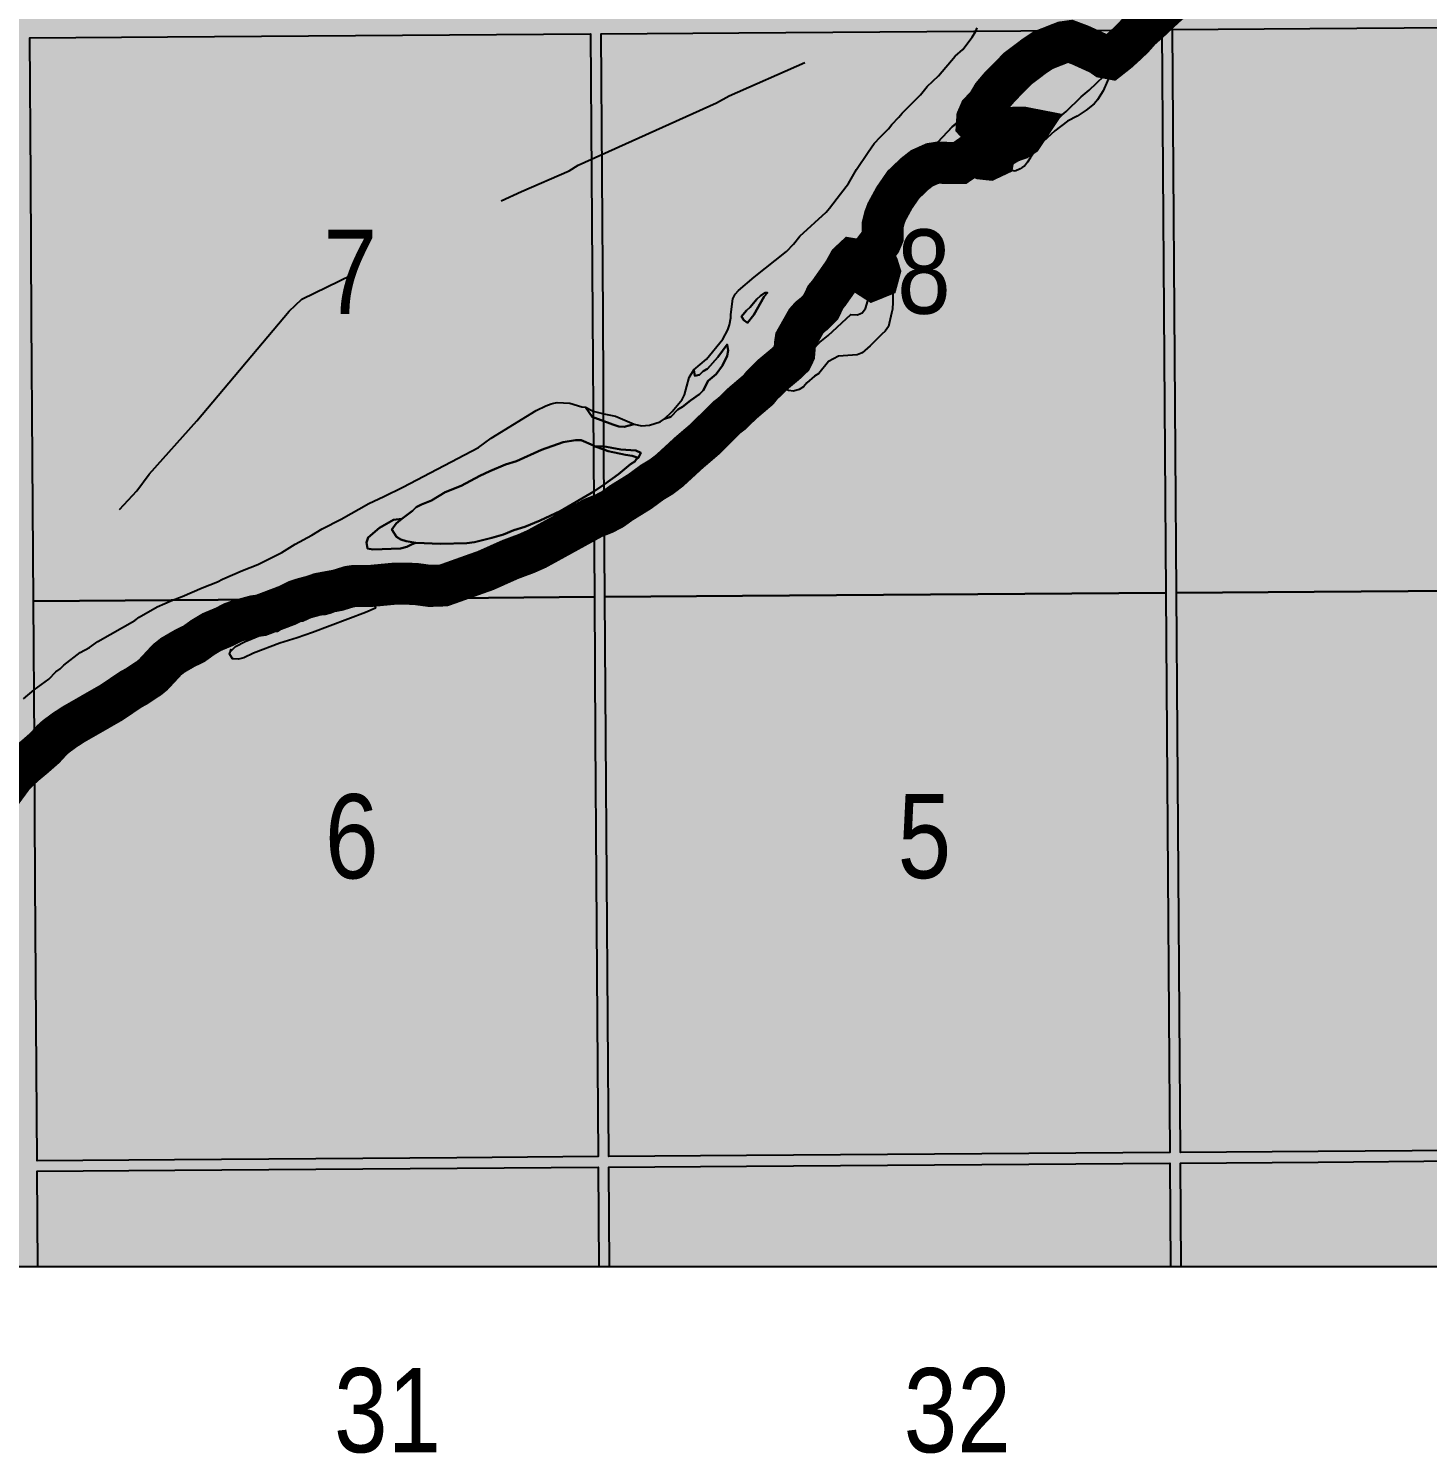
# Model space of a CAD drawing. Extents: x 403018 to 417191, y 6033193 to 6042673.
# Drawn here: x 415715.3 to 415848.3, y 6035948 to 6036083.5 of the extents above; entities that cross this region are included whole.
import ezdxf

# ---------------------------------------------------------------- set-up
doc = ezdxf.new("R2010")
doc.units = 0
doc.header["$LTSCALE"] = 5
doc.linetypes.add('BORDER2', pattern=[22.225, 6.35, -3.175, 6.35, -3.175, 0, -3.175])
doc.linetypes.add('DASHED2', pattern=[9.525, 6.35, -3.175])
doc.layers.add('AS-COUNTY', color=7, linetype='BORDER2', lineweight=60, true_color=0xcc33ff)
for name, color, linetype in [('Quarters', 8, 'Continuous'), ('RoadSeg', 57, 'DASHED2'), ('T-WATER', 160, 'Continuous')]:
    doc.layers.add(name, color=color, linetype=linetype)
doc.layers.add('ROUTE-MAP-BACKGROUND-H', color=7, linetype='Continuous', true_color=0xf0ebff)
doc.styles.add('120', font='ARIALN.TTF', dxfattribs={"height": 13})

msp = doc.modelspace()

# ---------------------------------------------------------------- hatches: boundary and pattern name
at = {"layer": 'ROUTE-MAP-BACKGROUND-H'}
h = msp.add_hatch(color=256, dxfattribs=at)
h.dxf.hatch_style = 1
h.paths.add_polyline_path([(412923.423, 6037807.465), (416092.9, 6037807.465), (416092.9, 6035965.758), (412923.423, 6035965.758)])

# ---------------------------------------------------------------- linework, layer by layer
at = {"layer": 'AS-COUNTY', "const_width": 4, "flags": 128}
for points in [[(415619.627, 6035965.758), (415619.656, 6035965.909), (415620.124, 6035966.788), (415620.505, 6035967.762), (415621.03, 6035968.495), (415621.368, 6035968.968), (415621.383, 6035968.991), (415622.147, 6035970.188), (415622.169, 6035970.222), (415622.313, 6035970.488), (415622.651, 6035971.103), (415623.025, 6035971.66), (415623.623, 6035972.26), (415623.714, 6035972.477), (415625.162, 6035974.487), (415625.517, 6035974.98), (415625.845, 6035975.331), (415626.245, 6035975.792), (415626.415, 6035975.992), (415626.516, 6035976.111), (415627.608, 6035977.218), (415627.911, 6035977.597), (415628.733, 6035978.864), (415629.345, 6035979.654), (415630.146, 6035980.921), (415631.096, 6035982.053), (415631.466, 6035982.398), (415631.868, 6035982.673), (415632.233, 6035983.033), (415633.809, 6035984.877), (415633.813, 6035984.883), (415634.47, 6035985.707), (415635.15, 6035986.397), (415635.548, 6035986.693), (415637.378, 6035987.686), (415638.988, 6035988.207), (415640.902, 6035989.065), (415641.42, 6035989.228), (415643.19, 6035989.603), (415644.578, 6035989.632), (415645.627, 6035989.573), (415647.5, 6035989.393), (415647.886, 6035989.378), (415648.784, 6035989.342), (415648.795, 6035989.342), (415649.986, 6035989.201), (415651.768, 6035988.879), (415652.82, 6035988.524), (415654.542, 6035987.524), (415654.965, 6035987.237), (415655.727, 6035986.598), (415658.146, 6035984.854), (415660.667, 6035983.29), (415661.675, 6035982.652), (415662.022, 6035982.432), (415662.781, 6035981.809), (415663.225, 6035981.541), (415663.716, 6035981.34), (415665.269, 6035980.842), (415665.873, 6035980.76), (415666.442, 6035980.86), (415667.063, 6035981.583), (415667.489, 6035981.872), (415667.851, 6035982.204), (415668.168, 6035982.596), (415668.454, 6035983.696), (415669.448, 6035984.818), (415669.854, 6035985.114), (415671.203, 6035985.809), (415672.003, 6035986.392), (415673.468, 6035987.037), (415674.799, 6035987.766), (415677.651, 6035989.194), (415679.832, 6035989.762), (415681, 6035989.995), (415684.298, 6035990.786), (415684.627, 6035990.903), (415684.819, 6035990.971), (415685.282, 6035991.216), (415685.693, 6035991.508), (415686.039, 6035991.868), (415686.854, 6035992.418), (415687.233, 6035992.749), (415687.585, 6035993.057), (415688.126, 6035993.427), (415689.652, 6035994.47), (415689.718, 6035994.509), (415690.524, 6035994.983), (415691.466, 6035995.402), (415692.268, 6035995.998), (415692.985, 6035996.623), (415695.036, 6035998.053), (415695.827, 6035998.685), (415697.058, 6035999.489), (415697.833, 6036000.163), (415699.176, 6036000.965), (415700.8, 6036002.191), (415700.801, 6036002.192), (415704.492, 6036004.653), (415705.277, 6036005.299), (415705.426, 6036005.4), (415707.329, 6036006.683), (415708.514, 6036007.584), (415711.012, 6036009.253), (415711.792, 6036009.728), (415712.389, 6036010.521), (415712.517, 6036010.656), (415712.719, 6036010.868), (415713.882, 6036012.459), (415714.849, 6036013.397), (415715.848, 6036014.231), (415716.827, 6036015.085), (415717.502, 6036015.827), (415717.874, 6036016.16), (415718.654, 6036016.74), (415719.5, 6036017.298), (415723.181, 6036019.408), (415725.05, 6036020.673), (415725.497, 6036020.907), (415726.736, 6036021.723), (415727.134, 6036022.044), (415728.455, 6036023.469), (415729.009, 6036023.906), (415730.111, 6036024.545), (415731.039, 6036025.001), (415731.855, 6036025.592), (415732.72, 6036026.111), (415733.848, 6036026.58), (415734.71, 6036027.015), (415735.2, 6036027.193), (415736.761, 6036027.618), (415737.396, 6036027.7), (415739.924, 6036028.659), (415740.841, 6036029.115), (415741.221, 6036029.242), (415742.257, 6036029.52), (415742.968, 6036029.763), (415744.702, 6036030.082), (415745.778, 6036030.417), (415746.272, 6036030.489), (415747.738, 6036030.484), (415750.06, 6036030.705), (415750.721, 6036030.72), (415752.081, 6036030.681), (415753.454, 6036030.496), (415754.285, 6036030.525), (415754.765, 6036030.541), (415758.761, 6036031.965), (415761.113, 6036033.016), (415762.627, 6036033.579), (415763.625, 6036034.022), (415768.97, 6036036.959), (415769.048, 6036036.991), (415770.05, 6036037.386), (415770.831, 6036037.798), (415771.645, 6036038.382), (415773.406, 6036039.471), (415774.605, 6036040.353), (415775.452, 6036040.86), (415776.255, 6036041.472), (415778.098, 6036043.165), (415779.598, 6036044.446), (415781.717, 6036046.547), (415782.142, 6036046.862), (415783.197, 6036047.879), (415784.696, 6036049.153), (415785.009, 6036049.551), (415786.045, 6036050.571), (415787.348, 6036051.659), (415787.886, 6036052.172), (415788.109, 6036052.62), (415788.116, 6036052.703), (415788.178, 6036053.509), (415788.236, 6036053.894), (415789.236, 6036055.666), (415789.583, 6036056.06), (415789.981, 6036056.372), (415790.644, 6036057.039), (415791.086, 6036057.973), (415791.404, 6036058.35), (415792.807, 6036060.345), (415793.292, 6036061.226), (415793.658, 6036061.568), (415794.043, 6036061.502), (415794.373, 6036061.156), (415794.697, 6036060.797), (415795.189, 6036059.909), (415795.551, 6036059.671), (415795.599, 6036059.64), (415796.064, 6036059.827), (415796.181, 6036060.261), (415796.214, 6036060.385), (415796.066, 6036060.861), (415795.823, 6036061.34), (415795.692, 6036061.822), (415795.662, 6036062.377), (415796.306, 6036063.221), (415796.376, 6036063.381), (415796.511, 6036063.701), (415796.528, 6036064.872), (415796.695, 6036065.536), (415796.898, 6036066.07), (415797.636, 6036067.422), (415798.486, 6036068.652), (415799.552, 6036069.667), (415800.236, 6036070.206), (415801.234, 6036070.654), (415801.753, 6036070.737), (415803.847, 6036070.711), (415804.56, 6036071.194), (415805.039, 6036071.527), (415805.976, 6036071.13), (415806.605, 6036071.062), (415807.064, 6036071.278), (415807.164, 6036071.86), (415807.457, 6036072.249), (415808.019, 6036072.351), (415808.602, 6036072.703), (415809.414, 6036072.985), (415809.83, 6036073.255), (415810.314, 6036073.982), (415809.857, 6036074.071), (415809.194, 6036074.069), (415807.255, 6036073.97), (415805.903, 6036074.081), (415805.805, 6036074.121), (415805.548, 6036074.397), (415805.479, 6036074.471), (415805.512, 6036074.965), (415805.759, 6036075.535), (415806.449, 6036076.263), (415806.96, 6036077.137), (415807.628, 6036077.926), (415809.367, 6036079.695), (415810.943, 6036080.885), (415811.79, 6036081.446), (415813.714, 6036082.204), (415814.334, 6036082.289), (415815.333, 6036081.914), (415816.768, 6036081.262), (415817.234, 6036081.043), (415817.643, 6036080.754), (415817.981, 6036080.691), (415818.124, 6036080.664), (415818.9, 6036081.275), (415819.624, 6036081.932), (415820.345, 6036082.615), (415821.016, 6036083.377), (415822.148, 6036084.389), (415823.057, 6036085.248), (415823.67, 6036085.809), (415823.937, 6036086.028), (415824.054, 6036086.16), (415825.375, 6036087.431), (415826.518, 6036088.411), (415827.137, 6036089.151), (415828.265, 6036090.136), (415829.319, 6036091.182), (415830.495, 6036092.107), (415831.571, 6036093.194), (415832.543, 6036094.313), (415834.279, 6036096.044), (415834.704, 6036096.846), (415834.755, 6036096.941), (415835.317, 6036097.733), (415835.65, 6036098.101), (415836.102, 6036098.473), (415836.418, 6036098.733), (415837.437, 6036099.788), (415838.034, 6036100.627), (415840.98, 6036103.939), (415841.665, 6036104.599), (415841.903, 6036105.038), (415841.917, 6036105.244), (415841.937, 6036105.535), (415841.453, 6036108.666), (415841.417, 6036110.465), (415841.467, 6036110.977), (415841.853, 6036113.033), (415842.236, 6036114.622), (415842.401, 6036115.163), (415843.06, 6036116.606), (415843.623, 6036117.434), (415844.11, 6036118.325), (415845.829, 6036120.819), (415846.829, 6036121.911), (415847.446, 6036122.681), (415848.114, 6036123.375), (415848.986, 6036124.594), (415849.651, 6036125.306), (415850.262, 6036126.13), (415851.149, 6036127.282), (415851.515, 6036127.62), (415852.142, 6036128.387), (415853.58, 6036129.744), (415853.937, 6036130.055), (415854.368, 6036130.309), (415854.86, 6036130.455), (415855.067, 6036130.438), (415855.995, 6036130.232), (415857.029, 6036129.826), (415858.555, 6036129.33), (415859.583, 6036128.911), (415859.862, 6036128.992), (415860.876, 6036129.627), (415862.03, 6036130.568), (415862.819, 6036131.138), (415863.111, 6036131.533), (415863.368, 6036131.721), (415865.64, 6036134.695), (415867.751, 6036137.952), (415867.944, 6036138.25), (415868.27, 6036139.355), (415869.212, 6036141.168), (415869.625, 6036142.107), (415870.34, 6036143.415), (415870.496, 6036143.932), (415870.894, 6036144.912), (415871.358, 6036145.797), (415871.767, 6036146.735), (415872.306, 6036147.58), (415872.629, 6036148.559), (415872.887, 6036148.997), (415873.267, 6036149.954), (415874.172, 6036151.78), (415874.656, 6036152.656), (415875.588, 6036153.773), (415876.115, 6036154.595), (415876.869, 6036155.549), (415877.863, 6036156.952), (415879.456, 6036158.682), (415880.046, 6036159.452), (415880.404, 6036159.755), (415881.346, 6036160.811), (415882.494, 6036161.675), (415883.2, 6036162.34), (415884.315, 6036163.239), (415885.882, 6036164.372), (415886.395, 6036164.871), (415887.189, 6036165.901), (415888.05, 6036166.912), (415888.429, 6036167.23), (415889.445, 6036168.237), (415890.948, 6036169.454), (415891.658, 6036170.1), (415893.02, 6036171.447), (415894.577, 6036172.596), (415895.812, 6036173.416), (415896.705, 6036174.162), (415897.318, 6036174.621), (415898.186, 6036175.096), (415898.905, 6036175.715), (415899.695, 6036176.276), (415901.777, 6036177.578), (415902.234, 6036177.809), (415903.011, 6036178.394), (415904.18, 6036179.06), (415906.166, 6036180.618), (415907.434, 6036181.405), (415908.115, 6036182.173), (415908.98, 6036182.66), (415909.743, 6036183.264), (415911.002, 6036183.895), (415912.31, 6036184.721), (415913.486, 6036185.597), (415913.969, 6036185.801), (415914.83, 6036186.305), (415916.433, 6036187.397), (415917.843, 6036188.052), (415919.713, 6036189.601), (415920.575, 6036190.09), (415921.06, 6036190.301), (415921.884, 6036190.841), (415923.16, 6036191.579), (415924.437, 6036191.933), (415924.765, 6036192.022), (415926.173, 6036192.643), (415927.051, 6036192.957), (415927.66, 6036193.212), (415929.254, 6036193.589), (415930.878, 6036194.288), (415931.878, 6036194.742), (415933.718, 6036195.285), (415935.292, 6036195.666), (415936.324, 6036195.978), (415936.793, 6036196.204), (415937.598, 6036196.815), (415938.093, 6036196.99), (415938.533, 6036197.219), (415938.928, 6036197.509), (415939.384, 6036197.724), (415940.445, 6036198.025), (415941.935, 6036198.57), (415943.546, 6036198.93), (415945.717, 6036199.541), (415949.214, 6036200.76), (415951.832, 6036201.518), (415953.858, 6036202.197), (415956.781, 6036203.299), (415958.286, 6036203.683), (415959.492, 6036203.935), (415960.866, 6036204.032), (415961.407, 6036204.156), (415963.41, 6036204.786), (415965.267, 6036205.694), (415966.127, 6036206.229), (415967.058, 6036206.675), (415968.036, 6036207.006), (415969.719, 6036207.419), (415972.311, 6036208.284), (415973.342, 6036208.528), (415975.129, 6036208.78), (415976.692, 6036209.315), (415978.82, 6036209.906), (415979.82, 6036210.333), (415984.738, 6036211.403), (415985.034, 6036211.499), (415986.036, 6036211.842), (415988.252, 6036212.379), (415989.634, 6036212.746), (415993.017, 6036214.094), (415994.407, 6036214.795), (415995.01, 6036215.158), (415995.711, 6036215.562), (415996.734, 6036215.913), (415997.59, 6036216.398), (415999.848, 6036217.511), (416000.682, 6036218.031), (416001.454, 6036218.623), (416003.124, 6036219.66), (416003.583, 6036219.858), (416003.77, 6036219.992), (416005.501, 6036221.353), (416007.657, 6036222.608), (416008.653, 6036222.975), (416010.013, 6036223.651), (416012.407, 6036224.368), (416013.59, 6036224.764), (416014.69, 6036225.025), (416015.684, 6036225.42), (416016.189, 6036225.56), (416018.905, 6036226.179), (416020.632, 6036226.437), (416022.803, 6036226.998), (416023.85, 6036227.321), (416026.16, 6036227.798), (416026.696, 6036227.954), (416027.169, 6036228.167), (416028.8, 6036228.572), (416030.876, 6036229.18), (416034.077, 6036229.933), (416034.756, 6036230.02), (416035.788, 6036230.289), (416037.303, 6036230.831), (416038.795, 6036231.23), (416039.158, 6036231.254), (416039.176, 6036231.258), (416040.161, 6036231.399), (416041.842, 6036231.672), (416044.155, 6036231.922), (416045.413, 6036231.98), (416046.689, 6036231.972), (416049.35, 6036232.099), (416051.857, 6036231.796), (416056.95, 6036231.767), (416058.778, 6036231.615), (416060.636, 6036231.221), (416062.798, 6036230.577), (416066.66, 6036229.102), (416067.311, 6036228.838), (416068.69, 6036228.135), (416069.971, 6036227.416), (416071.213, 6036226.634), (416072.18, 6036226.198), (416072.657, 6036225.885), (416073.009, 6036225.655), (416073.382, 6036225.305), (416074.279, 6036224.791), (416074.805, 6036224.543), (416079.274, 6036222.797), (416081.455, 6036222.069), (416083.761, 6036221.538), (416086.475, 6036221.357), (416087.114, 6036221.381), (416088.309, 6036221.55), (416088.918, 6036221.449), (416090.514, 6036220.826), (416090.946, 6036220.702), (416091.352, 6036220.422), (416092.272, 6036219.296), (416092.9, 6036218.715)], [(416092.9, 6036218.715), (416092.272, 6036219.296), (416091.352, 6036220.422), (416090.946, 6036220.702), (416090.514, 6036220.826), (416088.918, 6036221.449), (416088.309, 6036221.55), (416087.114, 6036221.381), (416086.475, 6036221.357), (416083.761, 6036221.538), (416081.455, 6036222.069), (416079.274, 6036222.797), (416074.805, 6036224.543), (416074.279, 6036224.791), (416073.382, 6036225.305), (416073.009, 6036225.655), (416072.657, 6036225.885), (416072.18, 6036226.198), (416071.213, 6036226.634), (416069.971, 6036227.416), (416068.69, 6036228.135), (416067.311, 6036228.838), (416066.66, 6036229.102), (416062.798, 6036230.577), (416060.636, 6036231.221), (416058.778, 6036231.615), (416056.95, 6036231.767), (416051.857, 6036231.796), (416049.35, 6036232.099), (416046.689, 6036231.972), (416045.413, 6036231.98), (416044.155, 6036231.922), (416041.842, 6036231.672), (416040.161, 6036231.399), (416039.176, 6036231.258), (416039.158, 6036231.254), (416038.795, 6036231.23), (416037.303, 6036230.831), (416035.788, 6036230.289), (416034.756, 6036230.02), (416034.077, 6036229.933), (416030.876, 6036229.18), (416028.8, 6036228.572), (416027.169, 6036228.167), (416026.696, 6036227.954), (416026.16, 6036227.798), (416023.85, 6036227.321), (416022.803, 6036226.998), (416020.632, 6036226.437), (416018.905, 6036226.179), (416016.189, 6036225.56), (416015.684, 6036225.42), (416014.69, 6036225.025), (416013.59, 6036224.764), (416012.407, 6036224.368), (416010.013, 6036223.651), (416008.653, 6036222.975), (416007.657, 6036222.608), (416005.501, 6036221.353), (416003.77, 6036219.992), (416003.583, 6036219.858), (416003.124, 6036219.66), (416001.454, 6036218.623), (416000.682, 6036218.031), (415999.848, 6036217.511), (415997.59, 6036216.398), (415996.734, 6036215.913), (415995.711, 6036215.562), (415995.01, 6036215.158), (415994.407, 6036214.795), (415993.017, 6036214.094), (415989.634, 6036212.746), (415988.252, 6036212.379), (415986.036, 6036211.842), (415985.034, 6036211.499), (415984.738, 6036211.403), (415979.82, 6036210.333), (415978.82, 6036209.906), (415976.692, 6036209.315), (415975.129, 6036208.78), (415973.342, 6036208.528), (415972.311, 6036208.284), (415969.719, 6036207.419), (415968.036, 6036207.006), (415967.058, 6036206.675), (415966.127, 6036206.229), (415965.267, 6036205.694), (415963.41, 6036204.786), (415961.407, 6036204.156), (415960.866, 6036204.032), (415959.492, 6036203.935), (415958.286, 6036203.683), (415956.781, 6036203.299), (415953.858, 6036202.197), (415951.832, 6036201.518), (415949.214, 6036200.76), (415945.717, 6036199.541), (415943.546, 6036198.93), (415941.935, 6036198.57), (415940.445, 6036198.025), (415939.384, 6036197.724), (415938.928, 6036197.509), (415938.533, 6036197.219), (415938.093, 6036196.99), (415937.598, 6036196.815), (415936.793, 6036196.204), (415936.324, 6036195.978), (415935.292, 6036195.666), (415933.718, 6036195.285), (415931.878, 6036194.742), (415930.878, 6036194.288), (415929.254, 6036193.589), (415927.66, 6036193.212), (415927.051, 6036192.957), (415926.173, 6036192.643), (415924.765, 6036192.022), (415924.437, 6036191.933), (415923.16, 6036191.579), (415921.884, 6036190.841), (415921.06, 6036190.301), (415920.575, 6036190.09), (415919.713, 6036189.601), (415917.843, 6036188.052), (415916.433, 6036187.397), (415914.83, 6036186.305), (415913.969, 6036185.801), (415913.486, 6036185.597), (415912.31, 6036184.721), (415911.002, 6036183.895), (415909.743, 6036183.264), (415908.98, 6036182.66), (415908.115, 6036182.173), (415907.434, 6036181.405), (415906.166, 6036180.618), (415904.18, 6036179.06), (415903.011, 6036178.394), (415902.234, 6036177.809), (415901.777, 6036177.578), (415899.695, 6036176.276), (415898.905, 6036175.715), (415898.186, 6036175.096), (415897.318, 6036174.621), (415896.705, 6036174.162), (415895.812, 6036173.416), (415894.577, 6036172.596), (415893.02, 6036171.447), (415891.658, 6036170.1), (415890.948, 6036169.454), (415889.445, 6036168.237), (415888.429, 6036167.23), (415888.05, 6036166.912), (415887.189, 6036165.901), (415886.395, 6036164.871), (415885.882, 6036164.372), (415884.315, 6036163.239), (415883.2, 6036162.34), (415882.494, 6036161.675), (415881.346, 6036160.811), (415880.404, 6036159.755), (415880.046, 6036159.452), (415879.456, 6036158.682), (415877.863, 6036156.952), (415876.869, 6036155.549), (415876.115, 6036154.595), (415875.588, 6036153.773), (415874.656, 6036152.656), (415874.172, 6036151.78), (415873.267, 6036149.954), (415872.887, 6036148.997), (415872.629, 6036148.559), (415872.306, 6036147.58), (415871.767, 6036146.735), (415871.358, 6036145.797), (415870.894, 6036144.912), (415870.496, 6036143.932), (415870.34, 6036143.415), (415869.625, 6036142.107), (415869.212, 6036141.168), (415868.27, 6036139.355), (415867.944, 6036138.25), (415867.751, 6036137.952), (415865.64, 6036134.695), (415863.368, 6036131.721), (415863.111, 6036131.533), (415862.819, 6036131.138), (415862.03, 6036130.568), (415860.876, 6036129.627), (415859.862, 6036128.992), (415859.583, 6036128.911), (415858.555, 6036129.33), (415857.029, 6036129.826), (415855.995, 6036130.232), (415855.067, 6036130.438), (415854.86, 6036130.455), (415854.368, 6036130.309), (415853.937, 6036130.055), (415853.58, 6036129.744), (415852.142, 6036128.387), (415851.515, 6036127.62), (415851.149, 6036127.282), (415850.262, 6036126.13), (415849.651, 6036125.306), (415848.986, 6036124.594), (415848.114, 6036123.375), (415847.446, 6036122.681), (415846.829, 6036121.911), (415845.829, 6036120.819), (415844.11, 6036118.325), (415843.623, 6036117.434), (415843.06, 6036116.606), (415842.401, 6036115.163), (415842.236, 6036114.622), (415841.853, 6036113.033), (415841.467, 6036110.977), (415841.417, 6036110.465), (415841.453, 6036108.666), (415841.937, 6036105.535), (415841.917, 6036105.244), (415841.903, 6036105.038), (415841.665, 6036104.599), (415840.98, 6036103.939), (415838.034, 6036100.627), (415837.437, 6036099.788), (415836.418, 6036098.733), (415836.102, 6036098.473), (415835.65, 6036098.101), (415835.317, 6036097.733), (415834.755, 6036096.941), (415834.704, 6036096.846), (415834.279, 6036096.044), (415832.543, 6036094.313), (415831.571, 6036093.194), (415830.495, 6036092.107), (415829.319, 6036091.182), (415828.265, 6036090.136), (415827.137, 6036089.151), (415826.518, 6036088.411), (415825.375, 6036087.431), (415824.054, 6036086.16), (415823.937, 6036086.028), (415823.67, 6036085.809), (415823.057, 6036085.248), (415822.148, 6036084.389), (415821.016, 6036083.377), (415820.345, 6036082.615), (415819.624, 6036081.932), (415818.9, 6036081.275), (415818.124, 6036080.664), (415817.981, 6036080.691), (415817.643, 6036080.754), (415817.234, 6036081.043), (415816.768, 6036081.262), (415815.333, 6036081.914), (415814.334, 6036082.289), (415813.714, 6036082.204), (415811.79, 6036081.446), (415810.943, 6036080.885), (415809.367, 6036079.695), (415807.628, 6036077.926), (415806.96, 6036077.137), (415806.449, 6036076.263), (415805.759, 6036075.535), (415805.512, 6036074.965), (415805.479, 6036074.471), (415805.548, 6036074.397), (415805.805, 6036074.121), (415805.903, 6036074.081), (415807.255, 6036073.97), (415809.194, 6036074.069), (415809.857, 6036074.071), (415810.314, 6036073.982), (415809.83, 6036073.255), (415809.414, 6036072.985), (415808.602, 6036072.703), (415808.019, 6036072.351), (415807.457, 6036072.249), (415807.164, 6036071.86), (415807.064, 6036071.278), (415806.605, 6036071.062), (415805.976, 6036071.13), (415805.039, 6036071.527), (415804.56, 6036071.194), (415803.847, 6036070.711), (415801.753, 6036070.737), (415801.234, 6036070.654), (415800.236, 6036070.206), (415799.552, 6036069.667), (415798.486, 6036068.652), (415797.636, 6036067.422), (415796.898, 6036066.07), (415796.695, 6036065.536), (415796.528, 6036064.872), (415796.511, 6036063.701), (415796.376, 6036063.381), (415796.306, 6036063.221), (415795.662, 6036062.377), (415795.692, 6036061.822), (415795.823, 6036061.34), (415796.066, 6036060.861), (415796.214, 6036060.385), (415796.181, 6036060.261), (415796.064, 6036059.827), (415795.599, 6036059.64), (415795.551, 6036059.671), (415795.189, 6036059.909), (415794.697, 6036060.797), (415794.373, 6036061.156), (415794.043, 6036061.502), (415793.658, 6036061.568), (415793.292, 6036061.226), (415792.807, 6036060.345), (415791.404, 6036058.35), (415791.086, 6036057.973), (415790.644, 6036057.039), (415789.981, 6036056.372), (415789.583, 6036056.06), (415789.236, 6036055.666), (415788.236, 6036053.894), (415788.178, 6036053.509), (415788.116, 6036052.703), (415788.109, 6036052.62), (415787.886, 6036052.172), (415787.348, 6036051.659), (415786.045, 6036050.571), (415785.009, 6036049.551), (415784.696, 6036049.153), (415783.197, 6036047.879), (415782.142, 6036046.862), (415781.717, 6036046.547), (415779.598, 6036044.446), (415778.098, 6036043.165), (415776.255, 6036041.472), (415775.452, 6036040.86), (415774.605, 6036040.353), (415773.406, 6036039.471), (415771.645, 6036038.382), (415770.831, 6036037.798), (415770.05, 6036037.386), (415769.048, 6036036.991), (415768.97, 6036036.959), (415763.625, 6036034.022), (415762.627, 6036033.579), (415761.113, 6036033.016), (415758.761, 6036031.965), (415754.765, 6036030.541), (415754.285, 6036030.525), (415753.454, 6036030.496), (415752.081, 6036030.681), (415750.721, 6036030.72), (415750.06, 6036030.705), (415747.738, 6036030.484), (415746.272, 6036030.489), (415745.778, 6036030.417), (415744.702, 6036030.082), (415742.968, 6036029.763), (415742.257, 6036029.52), (415741.221, 6036029.242), (415740.841, 6036029.115), (415739.924, 6036028.659), (415737.396, 6036027.7), (415736.761, 6036027.618), (415735.2, 6036027.193), (415734.71, 6036027.015), (415733.848, 6036026.58), (415732.72, 6036026.111), (415731.855, 6036025.592), (415731.039, 6036025.001), (415730.111, 6036024.545), (415729.009, 6036023.906), (415728.455, 6036023.469), (415727.134, 6036022.044), (415726.736, 6036021.723), (415725.497, 6036020.907), (415725.05, 6036020.673), (415723.181, 6036019.408), (415719.5, 6036017.298), (415718.654, 6036016.74), (415717.874, 6036016.16), (415717.502, 6036015.827), (415716.827, 6036015.085), (415715.848, 6036014.231), (415714.849, 6036013.397), (415713.882, 6036012.459), (415712.719, 6036010.868), (415712.517, 6036010.656), (415712.389, 6036010.521), (415711.792, 6036009.728), (415711.012, 6036009.253), (415708.514, 6036007.584), (415707.329, 6036006.683), (415705.426, 6036005.4), (415705.277, 6036005.299), (415704.492, 6036004.653), (415700.801, 6036002.192), (415700.8, 6036002.191), (415699.176, 6036000.965), (415697.833, 6036000.163), (415697.058, 6035999.489), (415695.827, 6035998.685), (415695.036, 6035998.053), (415692.985, 6035996.623), (415692.268, 6035995.998), (415691.466, 6035995.402), (415690.524, 6035994.983), (415689.718, 6035994.509), (415689.652, 6035994.47), (415688.126, 6035993.427), (415687.585, 6035993.057), (415687.233, 6035992.749), (415686.854, 6035992.418), (415686.039, 6035991.868), (415685.693, 6035991.508), (415685.282, 6035991.216), (415684.819, 6035990.971), (415684.627, 6035990.903), (415684.298, 6035990.786), (415681, 6035989.995), (415679.832, 6035989.762), (415677.651, 6035989.194), (415674.799, 6035987.766), (415673.468, 6035987.037), (415672.003, 6035986.392), (415671.203, 6035985.809), (415669.854, 6035985.114), (415669.448, 6035984.818), (415668.454, 6035983.696), (415668.168, 6035982.596), (415667.851, 6035982.204), (415667.489, 6035981.872), (415667.063, 6035981.583), (415666.442, 6035980.86), (415665.873, 6035980.76), (415665.269, 6035980.842), (415663.716, 6035981.34), (415663.225, 6035981.541), (415662.781, 6035981.809), (415662.022, 6035982.432), (415661.675, 6035982.652), (415660.667, 6035983.29), (415658.146, 6035984.854), (415655.727, 6035986.598), (415654.965, 6035987.237), (415654.542, 6035987.524), (415652.82, 6035988.524), (415651.768, 6035988.879), (415649.986, 6035989.201), (415648.795, 6035989.342), (415648.784, 6035989.342), (415647.886, 6035989.378), (415647.5, 6035989.393), (415645.627, 6035989.573), (415644.578, 6035989.632), (415643.19, 6035989.603), (415641.42, 6035989.228), (415640.902, 6035989.065), (415638.988, 6035988.207), (415637.378, 6035987.686), (415635.548, 6035986.693), (415635.15, 6035986.397), (415634.47, 6035985.707), (415633.813, 6035984.883), (415633.809, 6035984.877), (415632.233, 6035983.033), (415631.868, 6035982.673), (415631.466, 6035982.398), (415631.096, 6035982.053), (415630.146, 6035980.921), (415629.345, 6035979.654), (415628.733, 6035978.864), (415627.911, 6035977.597), (415627.608, 6035977.218), (415626.516, 6035976.111), (415626.415, 6035975.992), (415626.245, 6035975.792), (415625.845, 6035975.331), (415625.517, 6035974.98), (415625.162, 6035974.487), (415623.714, 6035972.477), (415623.623, 6035972.26), (415623.025, 6035971.66), (415622.651, 6035971.103), (415622.313, 6035970.488), (415622.169, 6035970.222), (415622.147, 6035970.188), (415621.383, 6035968.991), (415621.368, 6035968.968), (415621.03, 6035968.495), (415620.505, 6035967.762), (415620.124, 6035966.788), (415619.656, 6035965.909), (415619.627, 6035965.758)]]:
    msp.add_lwpolyline(points, dxfattribs=at)
at = {"layer": 'Quarters'}
for points in [[(415728.838, 6036029.153), (415715.753, 6036029.059), (415715.668, 6036042.447), (415715.582, 6036055.835), (415715.497, 6036069.224), (415715.412, 6036082.612), (415728.492, 6036082.707), (415741.908, 6036082.804), (415755.323, 6036082.902), (415768.739, 6036082.999), (415768.829, 6036069.61), (415768.919, 6036056.221), (415769.009, 6036042.832), (415769.099, 6036029.443), (415755.679, 6036029.346), (415742.258, 6036029.249), (415728.838, 6036029.153)], [(415783.188, 6036029.544), (415770.103, 6036029.45), (415770.013, 6036042.839), (415769.923, 6036056.228), (415769.833, 6036069.617), (415769.743, 6036083.006), (415782.824, 6036083.101), (415796.239, 6036083.197), (415809.655, 6036083.294), (415823.07, 6036083.391), (415823.165, 6036070.002), (415823.259, 6036056.612), (415823.354, 6036043.222), (415823.448, 6036029.833), (415810.028, 6036029.737), (415796.608, 6036029.64), (415783.188, 6036029.544)], [(415837.538, 6036029.937), (415824.453, 6036029.84), (415824.358, 6036043.23), (415824.263, 6036056.619), (415824.169, 6036070.009), (415824.074, 6036083.399), (415837.155, 6036083.495), (415850.57, 6036083.595), (415863.986, 6036083.694), (415877.401, 6036083.793), (415877.501, 6036070.404), (415877.6, 6036057.014), (415877.7, 6036043.625), (415877.799, 6036030.235), (415864.379, 6036030.136), (415850.958, 6036030.037), (415837.538, 6036029.937)], [(415837.92, 6035976.717), (415824.83, 6035976.62), (415824.738, 6035989.673), (415824.643, 6036003.063), (415824.548, 6036016.451), (415824.453, 6036029.84), (415837.538, 6036029.937), (415850.958, 6036030.037), (415864.379, 6036030.136), (415877.799, 6036030.235), (415877.899, 6036016.847), (415877.998, 6036003.458), (415878.098, 6035990.069), (415878.195, 6035977.015), (415864.77, 6035976.915), (415851.345, 6035976.816), (415837.92, 6035976.717)], [(415729.183, 6035975.929), (415716.093, 6035975.835), (415716.01, 6035988.889), (415715.924, 6036002.279), (415715.839, 6036015.669), (415715.753, 6036029.059), (415728.838, 6036029.153), (415742.258, 6036029.249), (415755.679, 6036029.346), (415769.099, 6036029.443), (415769.189, 6036016.053), (415769.279, 6036002.664), (415769.369, 6035989.274), (415769.457, 6035976.22), (415756.032, 6035976.123), (415742.608, 6035976.026), (415729.183, 6035975.929)], [(415783.551, 6035976.322), (415770.461, 6035976.227), (415770.374, 6035989.282), (415770.283, 6036002.671), (415770.193, 6036016.06), (415770.103, 6036029.45), (415783.188, 6036029.544), (415796.608, 6036029.64), (415810.028, 6036029.737), (415823.448, 6036029.833), (415823.543, 6036016.444), (415823.638, 6036003.055), (415823.733, 6035989.666), (415823.826, 6035976.612), (415810.401, 6035976.515), (415796.976, 6035976.419), (415783.551, 6035976.322)]]:
    msp.add_lwpolyline(points, close=True, dxfattribs=at)
for points in [[(415824.907, 6035965.758), (415824.837, 6035975.615), (415837.927, 6035975.712), (415851.352, 6035975.812), (415864.777, 6035975.911), (415878.202, 6035976.011), (415878.279, 6035965.758)], [(415716.157, 6035965.758), (415716.099, 6035974.83), (415729.189, 6035974.925), (415742.614, 6035975.022), (415756.039, 6035975.119), (415769.464, 6035975.216), (415769.528, 6035965.758)], [(415770.532, 6035965.758), (415770.468, 6035975.223), (415783.558, 6035975.317), (415796.983, 6035975.414), (415810.408, 6035975.511), (415823.833, 6035975.608), (415823.903, 6035965.758)]]:
    msp.add_lwpolyline(points, dxfattribs=at)
at = {"layer": 'RoadSeg', "flags": 128}
msp.add_lwpolyline([(415677.451, 6036028.654), (415685.643, 6036030.651), (415689.639, 6036031.417), (415696.032, 6036033.149), (415704.291, 6036035.114), (415717.411, 6036036.312), (415722.506, 6036036.879), (415723.105, 6036037.111), (415723.938, 6036037.744), (415725.57, 6036039.542), (415726.768, 6036041.108), (415731.297, 6036046.203), (415740.088, 6036056.625), (415741.287, 6036057.758), (415752.776, 6036063.385), (415756.272, 6036065.25), (415762.166, 6036068.014), (415766.695, 6036069.979), (415767.561, 6036070.511), (415780.714, 6036076.439), (415781.913, 6036077.105), (415797.631, 6036084.031), (415799.462, 6036084.997), (415801.161, 6036086.262), (415806.189, 6036090.625), (415808.919, 6036093.222), (415825.536, 6036107.308)], dxfattribs=at)
at = {"layer": 'ROUTE-MAP-BACKGROUND-H'}
msp.add_lwpolyline([(412923.423, 6037807.465), (416092.9, 6037807.465), (416092.9, 6035965.758), (412923.423, 6035965.758)], close=True, dxfattribs=at)
at = {"layer": 'T-WATER'}
for points in [[(415822.149, 6036084.389), (415821.016, 6036083.376), (415820.345, 6036082.615), (415819.623, 6036081.932), (415818.9, 6036081.274), (415818.124, 6036080.664), (415817.643, 6036080.754), (415817.234, 6036081.043), (415816.768, 6036081.262), (415815.333, 6036081.914), (415814.334, 6036082.289), (415813.714, 6036082.204), (415811.79, 6036081.446), (415810.943, 6036080.885), (415809.367, 6036079.695), (415807.628, 6036077.926), (415806.959, 6036077.137), (415806.449, 6036076.263), (415805.759, 6036075.535), (415805.512, 6036074.965), (415805.479, 6036074.471), (415805.548, 6036074.397), (415805.651, 6036073.591), (415806.099, 6036072.631), (415806.576, 6036072.555), (415807.599, 6036072.847), (415808.134, 6036072.901), (415808.621, 6036072.803), (415808.602, 6036072.702), (415808.019, 6036072.35), (415807.456, 6036072.248), (415807.163, 6036071.86), (415807.064, 6036071.277), (415806.605, 6036071.061), (415805.976, 6036071.13), (415805.038, 6036071.526), (415804.559, 6036071.194), (415804.244, 6036071.285), (415804.115, 6036071.683), (415803.531, 6036071.784), (415803.634, 6036072.239), (415803.515, 6036072.678), (415803.555, 6036072.716), (415804.096, 6036072.722), (415804.751, 6036072.675), (415805.118, 6036072.952), (415805.07, 6036073.519), (415804.87, 6036073.976), (415804.46, 6036074.22), (415804.431, 6036074.298), (415804.636, 6036075.335), (415804.2, 6036075.157), (415803.885, 6036074.796), (415803.138, 6036074.156), (415801.75, 6036072.694), (415800.588, 6036071.088), (415800.236, 6036070.206), (415799.552, 6036069.667), (415798.486, 6036068.652), (415797.636, 6036067.422), (415796.898, 6036066.07), (415796.695, 6036065.535), (415796.528, 6036064.872), (415796.511, 6036063.701), (415796.377, 6036063.383), (415796.306, 6036063.22), (415795.662, 6036062.377), (415795.692, 6036061.822), (415795.823, 6036061.34), (415796.066, 6036060.861), (415796.214, 6036060.385), (415796.064, 6036059.827), (415795.599, 6036059.639), (415795.189, 6036059.909), (415794.697, 6036060.797), (415794.373, 6036061.156), (415794.043, 6036061.502), (415793.658, 6036061.568), (415793.291, 6036061.226), (415792.807, 6036060.345), (415791.404, 6036058.35), (415791.086, 6036057.973), (415790.644, 6036057.039), (415789.981, 6036056.372), (415789.583, 6036056.06), (415789.236, 6036055.666), (415788.236, 6036053.894), (415788.178, 6036053.509), (415788.042, 6036053.421), (415787.751, 6036053.044), (415787.208, 6036052.248), (415787.348, 6036051.659), (415786.045, 6036050.571), (415785.009, 6036049.551), (415784.696, 6036049.153), (415783.197, 6036047.879), (415782.142, 6036046.862), (415781.716, 6036046.547), (415779.598, 6036044.446), (415778.098, 6036043.165), (415776.255, 6036041.472), (415775.452, 6036040.86), (415774.605, 6036040.353), (415773.406, 6036039.471), (415771.645, 6036038.382), (415770.831, 6036037.798), (415770.051, 6036037.386), (415769.049, 6036036.991), (415768.97, 6036036.959), (415763.625, 6036034.021), (415762.627, 6036033.579), (415761.113, 6036033.016), (415758.761, 6036031.964), (415754.765, 6036030.541), (415753.454, 6036030.496), (415752.081, 6036030.681), (415750.721, 6036030.72), (415750.06, 6036030.705), (415747.738, 6036030.484), (415746.272, 6036030.489), (415745.778, 6036030.417), (415744.702, 6036030.082), (415742.968, 6036029.763), (415742.257, 6036029.52), (415741.22, 6036029.242), (415740.841, 6036029.115), (415739.924, 6036028.659), (415737.396, 6036027.7), (415736.761, 6036027.618), (415735.2, 6036027.193), (415734.71, 6036027.015), (415733.848, 6036026.58), (415732.72, 6036026.11), (415731.855, 6036025.592), (415731.039, 6036025.001), (415730.11, 6036024.545), (415729.009, 6036023.906), (415728.767, 6036023.871), (415727.78, 6036023.481), (415726.038, 6036022.461), (415724.912, 6036021.497), (415723.873, 6036020.426), (415723.576, 6036020.055), (415723.181, 6036019.408), (415719.5, 6036017.298), (415718.654, 6036016.74), (415718.318, 6036016.49), (415717.874, 6036016.16), (415717.502, 6036015.826), (415716.827, 6036015.085), (415715.848, 6036014.231), (415714.849, 6036013.397)], [(415714.808, 6036019.772), (415715.808, 6036020.625), (415717.206, 6036021.634), (415717.892, 6036022.34), (415718.289, 6036022.623), (415718.631, 6036022.974), (415720.194, 6036024.153), (415721.072, 6036024.645), (415721.891, 6036025.2), (415725.394, 6036027.201), (415725.807, 6036027.509), (415727.534, 6036028.502), (415728.988, 6036029.154), (415729.904, 6036029.485), (415731.807, 6036030.327), (415733.245, 6036030.882), (415733.721, 6036031.139), (415735.626, 6036031.96), (415737.085, 6036032.52), (415739.37, 6036033.679), (415740.631, 6036034.455), (415742.219, 6036035.315), (415743.197, 6036035.92), (415745.021, 6036036.833), (415747.662, 6036038.34), (415749.089, 6036038.983), (415750.871, 6036039.877), (415758.083, 6036043.67), (415759.296, 6036044.54), (415763.557, 6036047.179), (415764.489, 6036047.621), (415764.978, 6036047.821), (415765.256, 6036047.879), (415765.573, 6036047.933), (415766.758, 6036047.882), (415767.907, 6036047.538), (415768.241, 6036047.493), (415768.889, 6036046.576), (415770.86, 6036045.845), (415771.417, 6036045.661), (415771.916, 6036045.611), (415772.868, 6036045.865), (415773.576, 6036045.731), (415774.352, 6036045.778), (415775.358, 6036046.093), (415775.752, 6036046.377), (415776.357, 6036046.575), (415777.05, 6036047.26), (415777.47, 6036047.519), (415778.246, 6036048.143), (415779.1, 6036048.728), (415779.44, 6036049.075), (415779.927, 6036049.991), (415780.688, 6036050.647), (415781.269, 6036051.451), (415781.729, 6036052.391), (415781.834, 6036052.88), (415781.725, 6036053.451), (415780.844, 6036052.237), (415779.868, 6036051.125), (415779.433, 6036050.904), (415779.107, 6036050.56), (415778.638, 6036050.47), (415778.558, 6036051.053), (415779.751, 6036052.058), (415781.307, 6036053.947), (415781.798, 6036054.85), (415781.948, 6036055.326), (415782.065, 6036055.98), (415782.08, 6036056.315), (415782.251, 6036057.792), (415782.483, 6036058.23), (415782.802, 6036058.592), (415784.281, 6036059.868), (415787.363, 6036062.311), (415788.051, 6036062.997), (415788.648, 6036063.761), (415791.132, 6036066.039), (415791.473, 6036066.418), (415792.493, 6036067.779), (415793.268, 6036068.775), (415794.036, 6036070.081), (415795.121, 6036071.748), (415795.702, 6036072.555), (415796.309, 6036073.201), (415797.071, 6036073.977), (415797.372, 6036074.386), (415798.066, 6036075.059), (415798.365, 6036075.438), (415800.108, 6036077.204), (415800.752, 6036077.976), (415801.812, 6036079.017), (415803.404, 6036080.867), (415804.131, 6036081.506), (415805.018, 6036082.674), (415805.37, 6036083.263), (415805.499, 6036083.568)], [(415823.686, 6036083.6), (415823.072, 6036083.238), (415822.454, 6036082.85), (415821.993, 6036082.631), (415821.289, 6036082.432), (415822.281, 6036083.385), (415822.754, 6036083.79)]]:
    msp.add_lwpolyline(points, dxfattribs=at)
for points in [[(415809.121, 6036069.947), (415808.626, 6036070.034), (415808.343, 6036070.252), (415808.446, 6036070.375), (415810.355, 6036072.282), (415811.467, 6036073.235), (415813.589, 6036075.281), (415813.978, 6036075.596), (415815.389, 6036076.999), (415816.148, 6036077.649), (415818.269, 6036079.658), (415818.404, 6036079.418), (415818.259, 6036078.941), (415817.901, 6036078.539), (415817.475, 6036077.582), (415816.961, 6036076.731), (415816.636, 6036076.352), (415815.864, 6036075.725), (415815.001, 6036075.172), (415814.08, 6036074.699), (415812.884, 6036073.788), (415811.427, 6036072.456), (415810.559, 6036071.241), (415810.299, 6036070.788), (415809.996, 6036070.421), (415809.79, 6036070.285), (415809.595, 6036070.157), (415809.121, 6036069.947)], [(415804.559, 6036071.194), (415803.847, 6036070.711), (415801.753, 6036070.736), (415801.234, 6036070.654), (415800.236, 6036070.206), (415800.588, 6036071.088), (415801.75, 6036072.694), (415803.138, 6036074.156), (415803.885, 6036074.796), (415804.2, 6036075.157), (415804.636, 6036075.335), (415804.431, 6036074.298), (415804.46, 6036074.22), (415804.87, 6036073.976), (415805.07, 6036073.519), (415805.118, 6036072.952), (415804.751, 6036072.675), (415804.096, 6036072.722), (415803.555, 6036072.716), (415803.515, 6036072.678), (415803.634, 6036072.239), (415803.531, 6036071.784), (415804.115, 6036071.683), (415804.244, 6036071.285), (415804.559, 6036071.194)], [(415805.548, 6036074.397), (415805.805, 6036074.121), (415805.903, 6036074.081), (415807.255, 6036073.97), (415809.194, 6036074.069), (415809.857, 6036074.071), (415810.314, 6036073.982), (415809.83, 6036073.254), (415809.414, 6036072.984), (415808.602, 6036072.702), (415808.621, 6036072.803), (415808.134, 6036072.901), (415807.599, 6036072.847), (415806.576, 6036072.555), (415806.099, 6036072.631), (415805.651, 6036073.591), (415805.548, 6036074.397)], [(415788.04, 6036049.01), (415787.546, 6036049.092), (415787.266, 6036049.234), (415787.004, 6036049.688), (415787.012, 6036050.189), (415787.345, 6036050.666), (415789.873, 6036052.967), (415790.549, 6036053.663), (415791.328, 6036054.307), (415793.501, 6036056.306), (415794.109, 6036056.28), (415794.399, 6036056.404), (415794.567, 6036056.476), (415794.876, 6036056.869), (415795.209, 6036057.915), (415795.538, 6036058.29), (415795.937, 6036058.592), (415796.406, 6036059.095), (415796.954, 6036059.657), (415797.337, 6036059.961), (415797.469, 6036059.483), (415797.473, 6036059.103), (415797.489, 6036057.465), (415797.446, 6036056.82), (415797.357, 6036056.426), (415797.073, 6036055.168), (415796.746, 6036054.732), (415796.439, 6036054.437), (415795.327, 6036053.318), (415794.574, 6036052.673), (415794.093, 6036052.481), (415792.318, 6036052.331), (415791.356, 6036051.848), (415790.439, 6036050.704), (415790.041, 6036050.435), (415789.314, 6036049.804), (415788.988, 6036049.434), (415788.568, 6036049.162), (415788.04, 6036049.01)], [(415783.105, 6036056.127), (415783.301, 6036055.768), (415783.653, 6036055.514), (415784.275, 6036056.261), (415785.246, 6036058.023), (415785.568, 6036058.366), (415785.295, 6036058.363), (415784.902, 6036058.066), (415784.548, 6036057.749), (415783.929, 6036056.998), (415783.553, 6036056.694), (415783.206, 6036056.283), (415783.105, 6036056.127)], [(415783.653, 6036055.514), (415783.301, 6036055.768), (415783.105, 6036056.127), (415783.206, 6036056.283), (415783.553, 6036056.694), (415783.929, 6036056.998), (415784.548, 6036057.749), (415784.902, 6036058.066), (415785.295, 6036058.363), (415785.568, 6036058.366), (415785.246, 6036058.023), (415784.275, 6036056.261), (415783.653, 6036055.514)], [(415778.558, 6036051.053), (415778.638, 6036050.47), (415779.107, 6036050.56), (415779.433, 6036050.904), (415779.868, 6036051.125), (415780.844, 6036052.237), (415781.725, 6036053.451), (415781.834, 6036052.88), (415781.729, 6036052.391), (415781.269, 6036051.451), (415780.688, 6036050.647), (415779.927, 6036049.991), (415779.44, 6036049.075), (415779.1, 6036048.728), (415778.246, 6036048.143), (415777.47, 6036047.519), (415777.05, 6036047.26), (415776.357, 6036046.575), (415775.752, 6036046.377), (415776.509, 6036047.09), (415777.455, 6036048.219), (415777.684, 6036048.675), (415778.112, 6036050.319), (415778.558, 6036051.053)], [(415788.178, 6036053.509), (415788.109, 6036052.62), (415787.886, 6036052.172), (415787.348, 6036051.659), (415787.208, 6036052.248), (415787.751, 6036053.044), (415788.042, 6036053.421), (415788.178, 6036053.509)], [(415772.868, 6036045.865), (415771.916, 6036045.611), (415771.417, 6036045.661), (415770.86, 6036045.845), (415768.889, 6036046.576), (415768.241, 6036047.493), (415768.98, 6036047.118), (415769.987, 6036046.845), (415771.115, 6036046.638), (415772.868, 6036045.865)], [(415772.522, 6036042.059), (415772.949, 6036042.319), (415773.059, 6036042.519), (415773.306, 6036042.723), (415773.506, 6036043.141), (415773.054, 6036043.372), (415771.626, 6036043.458), (415769.893, 6036043.794), (415769.188, 6036043.761), (415769.002, 6036043.847), (415767.85, 6036044.341), (415767.314, 6036044.34), (415766.138, 6036044.15), (415764.066, 6036043.431), (415761.696, 6036042.364), (415760.636, 6036042.042), (415759.153, 6036041.41), (415758.192, 6036040.959), (415756.433, 6036040.027), (415754.922, 6036039.419), (415753.599, 6036038.616), (415752.644, 6036038.233), (415752.163, 6036037.975), (415751.797, 6036037.631), (415750.779, 6036036.881), (415750.001, 6036036.795), (415748.657, 6036036.027), (415747.573, 6036035.096), (415747.427, 6036034.617), (415747.529, 6036034.054), (415748.038, 6036033.952), (415750.665, 6036034.044), (415751.275, 6036034.204), (415751.758, 6036034.471), (415752.131, 6036034.591), (415754.467, 6036034.497), (415756.973, 6036034.558), (415757.697, 6036034.654), (415759.357, 6036035.063), (415760.454, 6036035.385), (415761.448, 6036035.792), (415762.487, 6036036.113), (415763.934, 6036036.726), (415765.834, 6036037.598), (415769.032, 6036039.486), (415770.032, 6036040.153), (415771.386, 6036041.115), (415772.522, 6036042.059)], [(415773.059, 6036042.519), (415772.949, 6036042.319), (415772.522, 6036042.059), (415771.386, 6036041.115), (415770.032, 6036040.153), (415769.032, 6036039.486), (415765.834, 6036037.598), (415763.934, 6036036.726), (415762.487, 6036036.113), (415761.448, 6036035.792), (415760.454, 6036035.385), (415759.357, 6036035.063), (415757.697, 6036034.654), (415756.973, 6036034.558), (415754.467, 6036034.497), (415752.131, 6036034.591), (415751.209, 6036034.742), (415750.692, 6036034.916), (415750.291, 6036035.178), (415749.844, 6036035.857), (415750.236, 6036036.429), (415750.779, 6036036.881), (415751.797, 6036037.631), (415752.163, 6036037.975), (415752.644, 6036038.233), (415753.599, 6036038.616), (415754.922, 6036039.419), (415756.433, 6036040.027), (415758.192, 6036040.959), (415759.153, 6036041.41), (415760.636, 6036042.042), (415761.696, 6036042.364), (415764.066, 6036043.431), (415766.138, 6036044.15), (415767.314, 6036044.34), (415767.85, 6036044.341), (415769.002, 6036043.847), (415769.188, 6036043.761), (415770.009, 6036043.458), (415770.404, 6036043.323), (415772.052, 6036042.948), (415772.697, 6036042.878), (415773.164, 6036042.71), (415773.059, 6036042.519)], [(415773.059, 6036042.519), (415773.164, 6036042.71), (415772.697, 6036042.878), (415772.052, 6036042.948), (415770.404, 6036043.323), (415770.009, 6036043.458), (415769.188, 6036043.761), (415769.893, 6036043.794), (415771.626, 6036043.458), (415773.054, 6036043.372), (415773.506, 6036043.141), (415773.306, 6036042.723), (415773.059, 6036042.519)], [(415750.779, 6036036.881), (415750.236, 6036036.429), (415749.844, 6036035.857), (415750.291, 6036035.178), (415750.692, 6036034.916), (415751.209, 6036034.742), (415752.131, 6036034.591), (415751.758, 6036034.471), (415751.275, 6036034.204), (415750.665, 6036034.044), (415748.038, 6036033.952), (415747.529, 6036034.054), (415747.427, 6036034.617), (415747.573, 6036035.096), (415748.657, 6036036.027), (415750.001, 6036036.795), (415750.779, 6036036.881)], [(415735.263, 6036023.544), (415734.78, 6036023.564), (415734.678, 6036023.568), (415734.407, 6036024.027), (415734.46, 6036024.206), (415734.524, 6036024.46), (415734.539, 6036024.275), (415734.973, 6036024.744), (415735.874, 6036025.208), (415737.342, 6036025.822), (415737.779, 6036026.066), (415738.967, 6036026.208), (415739.396, 6036026.463), (415739.75, 6036026.814), (415740.201, 6036027.027), (415740.74, 6036027.168), (415741.381, 6036027.189), (415742.27, 6036027.573), (415742.811, 6036027.758), (415743.49, 6036027.824), (415743.976, 6036027.937), (415746.555, 6036028.959), (415747.081, 6036029.077), (415747.689, 6036029.13), (415747.811, 6036029.097), (415748.17, 6036028.794), (415748.269, 6036028.377), (415747.337, 6036027.952), (415742.28, 6036026.079), (415740.839, 6036025.559), (415739.171, 6036025.043), (415736.679, 6036024.097), (415735.751, 6036023.657), (415735.263, 6036023.544)], [(415729.009, 6036023.906), (415728.455, 6036023.468), (415727.134, 6036022.044), (415726.736, 6036021.723), (415725.497, 6036020.907), (415725.05, 6036020.673), (415723.181, 6036019.408), (415723.576, 6036020.055), (415723.873, 6036020.426), (415724.912, 6036021.497), (415726.038, 6036022.461), (415727.78, 6036023.481), (415728.767, 6036023.871), (415729.009, 6036023.906)]]:
    msp.add_lwpolyline(points, close=True, dxfattribs=at)

# ---------------------------------------------------------------- texts
at = {"layer": 'RoadSeg', "style": '120'}
for s, height, p in [('7', 8.004, (415743.328, 6036056.368)), ('8', 8.004, (415797.89, 6036056.387)), ('6', 8.004, (415743.474, 6036002.686)), ('5', 8.004, (415797.937, 6036002.71)), ('31', 8.0041, (415744.334, 6035948.106)), ('32', 8.0041, (415798.514, 6035948.106))]:
    msp.add_text(s, height=height, dxfattribs=at).set_placement(p)

doc.saveas('drawing.dxf')
